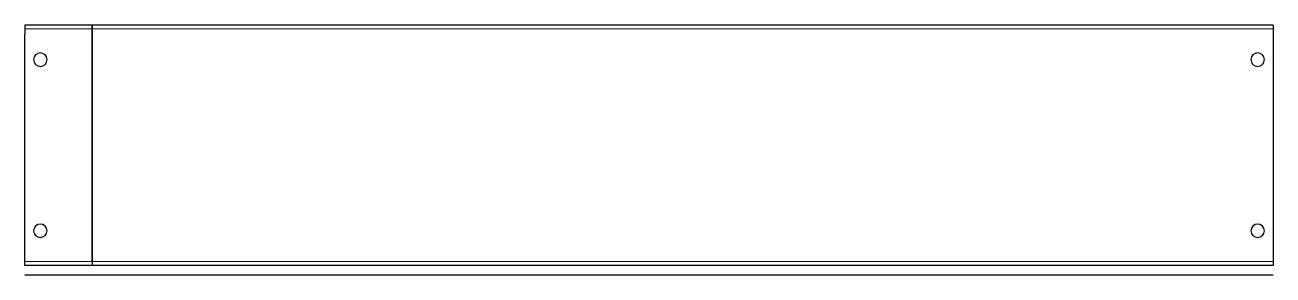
# Model space of a CAD drawing. Header units: millimetres. Extents: x -35 to 615, y 0 to 130.
import ezdxf
from ezdxf.lldxf.tags import DXFTag

# ---------------------------------------------------------------- set-up
doc = ezdxf.new("R2010")
doc.units = ezdxf.units.MM
for name, color, linetype, true_color in [('FRONT$35', 7, 'Continuous', 0xffffff), ('ORTHO$36', 7, 'Continuous', 0xffffff), ('ORTHO$37', 7, 'Continuous', 0xffffff)]:
    doc.layers.add(name, color=color, linetype=linetype, true_color=true_color)
tags = doc.linetypes.add('DASHED', pattern=[25.72, 12.86, -12.86]).pattern_tags.tags
tags[6:7] = [DXFTag(74, 4), DXFTag(75, 0), DXFTag(340, '0'), DXFTag(46, 0.0), DXFTag(50, 0.0), DXFTag(44, 0.0), DXFTag(45, 0.0)]
tags[4:5] = [DXFTag(74, 4), DXFTag(75, 0), DXFTag(340, '0'), DXFTag(46, 0.0), DXFTag(50, 0.0), DXFTag(44, 0.0), DXFTag(45, 0.0)]

msp = doc.modelspace()

# ---------------------------------------------------------------- linework, layer by layer
at = {"layer": 'FRONT$35', "color": 22, "linetype": 'Continuous', "lineweight": 25}
for p, q in [((615, 130), (-35, 130)), ((-35, 130), (-35, 125)), ((615, 130), (615, 125)), ((-35, 10), (-35, 125)), ((615, 125), (615, 10)), ((-35, 5), (-35, 10)), ((615, 10), (615, 5)), ((615, 5), (-35, 5))]:
    msp.add_line(p, q, dxfattribs=at)
at = {"layer": 'FRONT$35', "color": 53, "linetype": 'DASHED', "lineweight": 18}
for p, q in [((615, 128), (-35, 128)), ((-35, 7), (615, 7))]:
    msp.add_line(p, q, dxfattribs=at)
at = {"layer": 'FRONT$35', "color": 22, "linetype": 'Continuous', "lineweight": 25, "extrusion": (0, 0, -1)}
for centre in [(27, 112), (-607, 112), (27, 23), (-607, 23)]:
    msp.add_circle(centre, 3.5, dxfattribs=at)
at = {"layer": 'ORTHO$36', "color": 22, "linetype": 'Continuous', "lineweight": 25}
for p, q in [((0, 128, -41), (0, 130, -41)), ((0, 130, -41), (0, 130, -3)), ((0, 128, -3), (0, 128, -41)), ((0, 10), (0, 125)), ((0, 125, 2), (0, 10, 2)), ((0, 7, -3), (0, 7, -41)), ((0, 7, -41), (0, 5, -41)), ((0, 5, -41), (0, 5, -3))]:
    msp.add_line(p, q, dxfattribs=at)
at = {"layer": 'ORTHO$36', "color": 53, "linetype": 'DASHED', "lineweight": 18}
for p, q in [((0, 115.5), (0, 115.5, 2)), ((0, 108.5, 2), (0, 108.5)), ((0, 26.5), (0, 26.5, 2)), ((0, 19.5, 2), (0, 19.5))]:
    msp.add_line(p, q, dxfattribs=at)
at = {"layer": 'ORTHO$36', "color": 22, "linetype": 'Continuous', "lineweight": 25, "extrusion": (1, 0, 0)}
msp.add_arc((125, -3), 5, 360, 90, dxfattribs=at)
at = {"layer": 'ORTHO$36', "color": 22, "linetype": 'Continuous', "lineweight": 25, "extrusion": (-1, 0, 0)}
for centre, start, end in [((-125, -3), 90, 180), ((-10, -3), 0, 90)]:
    msp.add_arc(centre, 3, start, end, dxfattribs=at)
at = {"layer": 'ORTHO$36', "color": 22, "linetype": 'Continuous', "lineweight": 25, "extrusion": (1, 6.12323e-17, 6.12323e-17)}
msp.add_arc((10, -3), 5, 90, 180, dxfattribs=at)
at = {"layer": 'ORTHO$37', "color": 53, "linetype": 'DASHED', "lineweight": 18}
for p, q in [((615, 0), (-35, 0)), ((-30.5, 0), (-30.5, 0, 2)), ((-23.5, 0, 2), (-23.5, 0)), ((603.5, 0), (603.5, 0, 2)), ((610.5, 0, 2), (610.5, 0))]:
    msp.add_line(p, q, dxfattribs=at)
at = {"layer": 'ORTHO$37', "color": 22, "linetype": 'Continuous', "lineweight": 25}
for p, q in [((615, 0, -41), (-35, 0, -41)), ((-35, 0, -41), (-35, 0, -3)), ((615, 0, 2), (-35, 0, 2)), ((-35, 0, -3), (-35, 0, 2)), ((615, 0, -41), (615, 0, -3)), ((615, 0, -3), (615, 0, 2))]:
    msp.add_line(p, q, dxfattribs=at)

doc.saveas('drawing.dxf')
